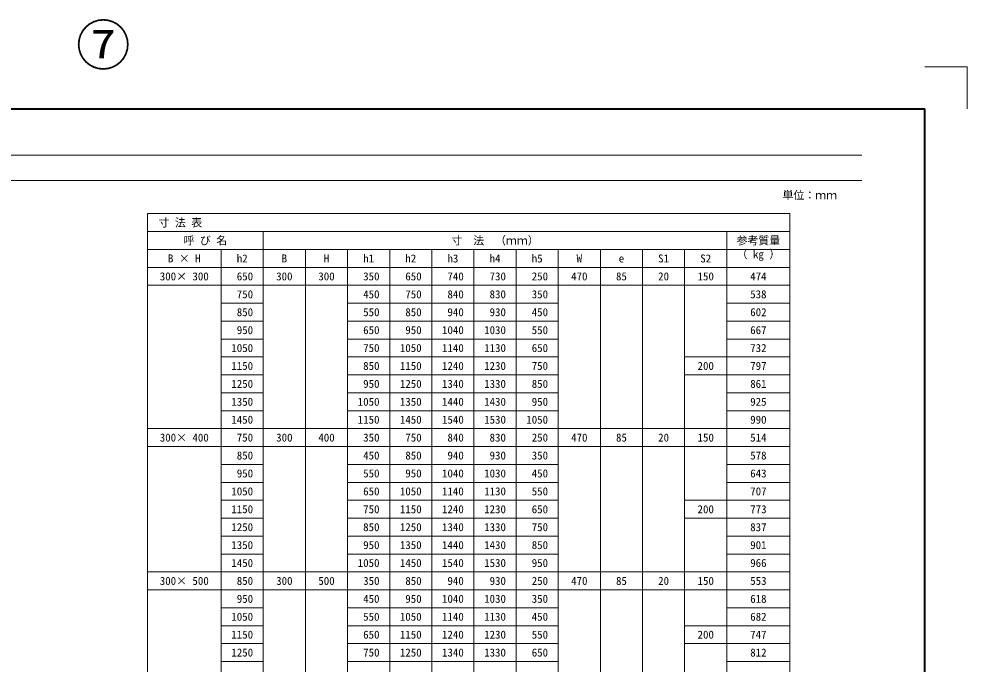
# Model space of a CAD drawing. Units: millimetres at full size; details may follow other scales. Extents: x 87158 to 122251, y -125707 to -112261.
# Drawn here: x 100578 to 105078, y -122122 to -119061 of the extents above; entities that cross this region are included whole.
import ezdxf
from ezdxf.enums import TextEntityAlignment as Align

# ---------------------------------------------------------------- set-up
doc = ezdxf.new("R2010")
doc.units = ezdxf.units.MM
doc.header["$LTSCALE"] = 30
doc.linetypes.add('USER1', pattern=[1.35, 0.75, -0.6])
for name, color, linetype, lineweight in [('Defpoints_3', 8, 'Continuous', 0), ('図枠', 7, 'Continuous', 5), ('寸法・材料表', 7, 'Continuous', 13), ('補助線', 8, 'USER1', 9)]:
    doc.layers.add(name, color=color, linetype=linetype, lineweight=lineweight)
doc.styles.add('ＭＳ ゴシック', font='')
doc.styles.get('ＭＳ ゴシック').set_extended_font_data('MS Gothic')

msp = doc.modelspace()

# ---------------------------------------------------------------- linework, layer by layer
at = {"layer": 'Defpoints_3', "color": 1, "lineweight": 13}
for p in [(104877.6, -119288.12), (105077.6, -119488.12)]:
    msp.add_line(p, (105077.6, -119288.12), dxfattribs=at)
at = {"layer": 'Defpoints_3'}
for p, q in [((101187.27, -119985.05), (104237.27, -119985.05)), ((101187.27, -119985.05), (101187.27, -120070.05)), ((104237.27, -119985.05), (104237.27, -120070.05)), ((103937.27, -120155.05), (104237.27, -120155.05)), ((101187.27, -120325.05), (101537.27, -120325.05)), ((101737.27, -120325.05), (102137.27, -120325.05)), ((103137.27, -120325.05), (103937.27, -120325.05)), ((103737.27, -120750.05), (103937.27, -120750.05)), ((101187.27, -121090.05), (101537.27, -121090.05)), ((101737.27, -121090.05), (102137.27, -121090.05)), ((103137.27, -121090.05), (103937.27, -121090.05)), ((103737.27, -121430.05), (103937.27, -121430.05)), ((101187.27, -121770.05), (101537.27, -121770.05)), ((101737.27, -121770.05), (102137.27, -121770.05)), ((103137.27, -121770.05), (103937.27, -121770.05)), ((103737.27, -122025.05), (103937.27, -122025.05))]:
    msp.add_line(p, q, dxfattribs=at)
at = {"layer": '図枠', "lineweight": 40}
for p in [(97077.6, -119488.12), (104877.6, -125028.12)]:
    msp.add_line(p, (104877.6, -119488.12), dxfattribs=at)
at = {"layer": '図枠', "lineweight": 13}
for p, q in [((97377.6, -119708.12), (104577.6, -119708.12)), ((97377.6, -119828.12), (104577.6, -119828.12))]:
    msp.add_line(p, q, dxfattribs=at)
at = {"layer": '寸法・材料表'}
for p, q in [((101187.27, -120070.05), (104237.27, -120070.05)), ((101187.27, -120070.05), (101187.27, -124235.05)), ((101737.27, -120070.05), (101737.27, -124235.05)), ((103937.27, -120070.05), (103937.27, -124235.05)), ((104237.27, -120070.05), (104237.27, -124235.05)), ((101187.27, -120155.05), (103937.27, -120155.05)), ((101537.27, -120155.05), (101537.27, -124235.05)), ((101937.27, -120155.05), (101937.27, -124235.05)), ((102137.27, -120155.05), (102137.27, -124235.05)), ((102337.27, -120155.05), (102337.27, -124235.05)), ((102537.27, -120155.05), (102537.27, -124235.05)), ((102737.27, -120155.05), (102737.27, -124235.05)), ((102937.27, -120155.05), (102937.27, -124235.05)), ((103137.27, -120155.05), (103137.27, -124235.05)), ((103337.27, -120155.05), (103337.27, -124235.05)), ((103537.27, -120155.05), (103537.27, -124235.05)), ((103737.27, -120155.05), (103737.27, -124235.05)), ((101187.27, -120240.05), (104237.27, -120240.05)), ((101537.27, -120325.05), (101737.27, -120325.05)), ((102137.27, -120325.05), (103137.27, -120325.05)), ((103937.27, -120325.05), (104237.27, -120325.05)), ((101537.27, -120410.05), (101737.27, -120410.05)), ((102137.27, -120410.05), (103137.27, -120410.05)), ((103937.27, -120410.05), (104237.27, -120410.05)), ((101537.27, -120495.05), (101737.27, -120495.05)), ((102137.27, -120495.05), (103137.27, -120495.05)), ((103937.27, -120495.05), (104237.27, -120495.05)), ((101537.27, -120580.05), (101737.27, -120580.05)), ((102137.27, -120580.05), (103137.27, -120580.05)), ((103937.27, -120580.05), (104237.27, -120580.05)), ((101537.27, -120665.05), (101737.27, -120665.05)), ((102137.27, -120665.05), (103137.27, -120665.05)), ((103737.27, -120665.05), (104237.27, -120665.05)), ((101537.27, -120750.05), (101737.27, -120750.05)), ((102137.27, -120750.05), (103137.27, -120750.05)), ((103937.27, -120750.05), (104237.27, -120750.05)), ((101537.27, -120835.05), (101737.27, -120835.05)), ((102137.27, -120835.05), (103137.27, -120835.05)), ((103937.27, -120835.05), (104237.27, -120835.05)), ((101537.27, -120920.05), (101737.27, -120920.05)), ((102137.27, -120920.05), (103137.27, -120920.05)), ((103937.27, -120920.05), (104237.27, -120920.05)), ((101187.27, -121005.05), (104237.27, -121005.05)), ((101537.27, -121090.05), (101737.27, -121090.05)), ((102137.27, -121090.05), (103137.27, -121090.05)), ((103937.27, -121090.05), (104237.27, -121090.05)), ((101537.27, -121175.05), (101737.27, -121175.05)), ((102137.27, -121175.05), (103137.27, -121175.05)), ((103937.27, -121175.05), (104237.27, -121175.05)), ((101537.27, -121260.05), (101737.27, -121260.05)), ((102137.27, -121260.05), (103137.27, -121260.05)), ((103937.27, -121260.05), (104237.27, -121260.05)), ((101537.27, -121345.05), (101737.27, -121345.05)), ((102137.27, -121345.05), (103137.27, -121345.05)), ((103737.27, -121345.05), (104237.27, -121345.05)), ((101537.27, -121430.05), (101737.27, -121430.05)), ((102137.27, -121430.05), (103137.27, -121430.05)), ((103937.27, -121430.05), (104237.27, -121430.05)), ((101537.27, -121515.05), (101737.27, -121515.05)), ((102137.27, -121515.05), (103137.27, -121515.05)), ((103937.27, -121515.05), (104237.27, -121515.05)), ((101537.27, -121600.05), (101737.27, -121600.05)), ((102137.27, -121600.05), (103137.27, -121600.05)), ((103937.27, -121600.05), (104237.27, -121600.05)), ((101187.27, -121685.05), (104237.27, -121685.05)), ((101537.27, -121770.05), (101737.27, -121770.05)), ((102137.27, -121770.05), (103137.27, -121770.05)), ((103937.27, -121770.05), (104237.27, -121770.05)), ((101537.27, -121855.05), (101737.27, -121855.05)), ((102137.27, -121855.05), (103137.27, -121855.05)), ((103937.27, -121855.05), (104237.27, -121855.05)), ((101537.27, -121940.05), (101737.27, -121940.05)), ((102137.27, -121940.05), (103137.27, -121940.05)), ((103737.27, -121940.05), (104237.27, -121940.05)), ((101537.27, -122025.05), (101737.27, -122025.05)), ((102137.27, -122025.05), (103137.27, -122025.05)), ((103937.27, -122025.05), (104237.27, -122025.05)), ((101537.27, -122110.05), (101737.27, -122110.05)), ((102137.27, -122110.05), (103137.27, -122110.05)), ((103937.27, -122110.05), (104237.27, -122110.05))]:
    msp.add_line(p, q, dxfattribs=at)

# ---------------------------------------------------------------- texts
at = {"layer": '図枠', "style": 'ＭＳ ゴシック'}
msp.add_text('単位：ｍｍ', height=37.98, dxfattribs=at).set_placement((104331.33, -119897.45), align=Align.MIDDLE_CENTER)
at = {"layer": '寸法・材料表', "style": 'ＭＳ ゴシック'}
msp.add_text('\u3000寸 法 表\u3000', height=37.98, dxfattribs=at).set_placement((101188.47, -120027.55), align=Align.MIDDLE_LEFT)
for s, p in [('呼 び 名', (101462.27, -120112.55)), ('寸\u3000法\u3000（ｍｍ）', (102837.27, -120112.55)), ('参考質量', (104087.27, -120112.55)), ('B × H', (101362.27, -120197.55)), ('h2', (101637.27, -120197.55)), ('B', (101837.27, -120197.55)), ('H', (102037.27, -120197.55)), ('h1', (102237.27, -120197.55)), ('h2', (102437.27, -120197.55)), ('h3', (102637.27, -120197.55)), ('h4', (102837.27, -120197.55)), ('h5', (103037.27, -120197.55)), ('W', (103237.27, -120197.55)), ('e', (103437.27, -120197.55)), ('S1', (103637.27, -120197.55)), ('S2', (103837.27, -120197.55)), ('300× 300', (101362.27, -120282.55)), (' 650', (101637.27, -120282.55)), ('300', (101837.27, -120282.55)), ('300', (102037.27, -120282.55)), (' 350', (102237.27, -120282.55)), (' 650', (102437.27, -120282.55)), (' 740', (102637.27, -120282.55)), (' 730', (102837.27, -120282.55)), (' 250', (103037.27, -120282.55)), ('470', (103237.27, -120282.55)), ('85', (103437.27, -120282.55)), ('20', (103637.27, -120282.55)), ('150', (103837.27, -120282.55)), ('474', (104087.27, -120282.55)), (' 750', (101637.27, -120367.55)), (' 450', (102237.27, -120367.55)), (' 750', (102437.27, -120367.55)), (' 840', (102637.27, -120367.55)), (' 830', (102837.27, -120367.55)), (' 350', (103037.27, -120367.55)), ('538', (104087.27, -120367.55)), (' 850', (101637.27, -120452.55)), (' 550', (102237.27, -120452.55)), (' 850', (102437.27, -120452.55)), (' 940', (102637.27, -120452.55)), (' 930', (102837.27, -120452.55)), (' 450', (103037.27, -120452.55)), ('602', (104087.27, -120452.55)), (' 950', (101637.27, -120537.55)), (' 650', (102237.27, -120537.55)), (' 950', (102437.27, -120537.55)), ('1040', (102637.27, -120537.55)), ('1030', (102837.27, -120537.55)), (' 550', (103037.27, -120537.55)), ('667', (104087.27, -120537.55)), ('1050', (101637.27, -120622.55)), (' 750', (102237.27, -120622.55)), ('1050', (102437.27, -120622.55)), ('1140', (102637.27, -120622.55)), ('1130', (102837.27, -120622.55)), (' 650', (103037.27, -120622.55)), ('732', (104087.27, -120622.55)), ('1150', (101637.27, -120707.55)), (' 850', (102237.27, -120707.55)), ('1150', (102437.27, -120707.55)), ('1240', (102637.27, -120707.55)), ('1230', (102837.27, -120707.55)), (' 750', (103037.27, -120707.55)), ('200', (103837.27, -120707.55)), ('797', (104087.27, -120707.55)), ('1250', (101637.27, -120792.55)), (' 950', (102237.27, -120792.55)), ('1250', (102437.27, -120792.55)), ('1340', (102637.27, -120792.55)), ('1330', (102837.27, -120792.55)), (' 850', (103037.27, -120792.55)), ('861', (104087.27, -120792.55)), ('1350', (101637.27, -120877.55)), ('1050', (102237.27, -120877.55)), ('1350', (102437.27, -120877.55)), ('1440', (102637.27, -120877.55)), ('1430', (102837.27, -120877.55)), (' 950', (103037.27, -120877.55)), ('925', (104087.27, -120877.55)), ('1450', (101637.27, -120962.55)), ('1150', (102237.27, -120962.55)), ('1450', (102437.27, -120962.55)), ('1540', (102637.27, -120962.55)), ('1530', (102837.27, -120962.55)), ('1050', (103037.27, -120962.55)), ('990', (104087.27, -120962.55)), ('300× 400', (101362.27, -121047.55)), (' 750', (101637.27, -121047.55)), ('300', (101837.27, -121047.55)), ('400', (102037.27, -121047.55)), (' 350', (102237.27, -121047.55)), (' 750', (102437.27, -121047.55)), (' 840', (102637.27, -121047.55)), (' 830', (102837.27, -121047.55)), (' 250', (103037.27, -121047.55)), ('470', (103237.27, -121047.55)), ('85', (103437.27, -121047.55)), ('20', (103637.27, -121047.55)), ('150', (103837.27, -121047.55)), ('514', (104087.27, -121047.55)), (' 850', (101637.27, -121132.55)), (' 450', (102237.27, -121132.55)), (' 850', (102437.27, -121132.55)), (' 940', (102637.27, -121132.55)), (' 930', (102837.27, -121132.55)), (' 350', (103037.27, -121132.55)), ('578', (104087.27, -121132.55)), (' 950', (101637.27, -121217.55)), (' 550', (102237.27, -121217.55)), (' 950', (102437.27, -121217.55)), ('1040', (102637.27, -121217.55)), ('1030', (102837.27, -121217.55)), (' 450', (103037.27, -121217.55)), ('643', (104087.27, -121217.55)), ('1050', (101637.27, -121302.55)), (' 650', (102237.27, -121302.55)), ('1050', (102437.27, -121302.55)), ('1140', (102637.27, -121302.55)), ('1130', (102837.27, -121302.55)), (' 550', (103037.27, -121302.55)), ('707', (104087.27, -121302.55)), ('1150', (101637.27, -121387.55)), (' 750', (102237.27, -121387.55)), ('1150', (102437.27, -121387.55)), ('1240', (102637.27, -121387.55)), ('1230', (102837.27, -121387.55)), (' 650', (103037.27, -121387.55)), ('200', (103837.27, -121387.55)), ('773', (104087.27, -121387.55)), ('1250', (101637.27, -121472.55)), (' 850', (102237.27, -121472.55)), ('1250', (102437.27, -121472.55)), ('1340', (102637.27, -121472.55)), ('1330', (102837.27, -121472.55)), (' 750', (103037.27, -121472.55)), ('837', (104087.27, -121472.55)), ('1350', (101637.27, -121557.55)), (' 950', (102237.27, -121557.55)), ('1350', (102437.27, -121557.55)), ('1440', (102637.27, -121557.55)), ('1430', (102837.27, -121557.55)), (' 850', (103037.27, -121557.55)), ('901', (104087.27, -121557.55)), ('1450', (101637.27, -121642.55)), ('1050', (102237.27, -121642.55)), ('1450', (102437.27, -121642.55)), ('1540', (102637.27, -121642.55)), ('1530', (102837.27, -121642.55)), (' 950', (103037.27, -121642.55)), ('966', (104087.27, -121642.55)), ('300× 500', (101362.27, -121727.55)), (' 850', (101637.27, -121727.55)), ('300', (101837.27, -121727.55)), ('500', (102037.27, -121727.55)), (' 350', (102237.27, -121727.55)), (' 850', (102437.27, -121727.55)), (' 940', (102637.27, -121727.55)), (' 930', (102837.27, -121727.55)), (' 250', (103037.27, -121727.55)), ('470', (103237.27, -121727.55)), ('85', (103437.27, -121727.55)), ('20', (103637.27, -121727.55)), ('150', (103837.27, -121727.55)), ('553', (104087.27, -121727.55)), (' 950', (101637.27, -121812.55)), (' 450', (102237.27, -121812.55)), (' 950', (102437.27, -121812.55)), ('1040', (102637.27, -121812.55)), ('1030', (102837.27, -121812.55)), (' 350', (103037.27, -121812.55)), ('618', (104087.27, -121812.55)), ('1050', (101637.27, -121897.55)), (' 550', (102237.27, -121897.55)), ('1050', (102437.27, -121897.55)), ('1140', (102637.27, -121897.55)), ('1130', (102837.27, -121897.55)), (' 450', (103037.27, -121897.55)), ('682', (104087.27, -121897.55)), ('1150', (101637.27, -121982.55)), (' 650', (102237.27, -121982.55)), ('1150', (102437.27, -121982.55)), ('1240', (102637.27, -121982.55)), ('1230', (102837.27, -121982.55)), (' 550', (103037.27, -121982.55)), ('200', (103837.27, -121982.55)), ('747', (104087.27, -121982.55)), ('1250', (101637.27, -122067.55)), (' 750', (102237.27, -122067.55)), ('1250', (102437.27, -122067.55)), ('1340', (102637.27, -122067.55)), ('1330', (102837.27, -122067.55)), (' 650', (103037.27, -122067.55)), ('812', (104087.27, -122067.55))]:
    msp.add_text(s, height=37.98, dxfattribs=at).set_placement(p, align=Align.MIDDLE_CENTER)
msp.add_text('（ kg ）', height=37.98, dxfattribs=at).set_placement((104087.27, -120208.05), align=Align.BOTTOM_CENTER)
at = {"layer": '補助線', "color": 1, "style": 'ＭＳ ゴシック'}
msp.add_text('⑦', height=189.9, dxfattribs=at).set_placement((100977.6, -119185.4), align=Align.MIDDLE_CENTER)

doc.saveas('drawing.dxf')
